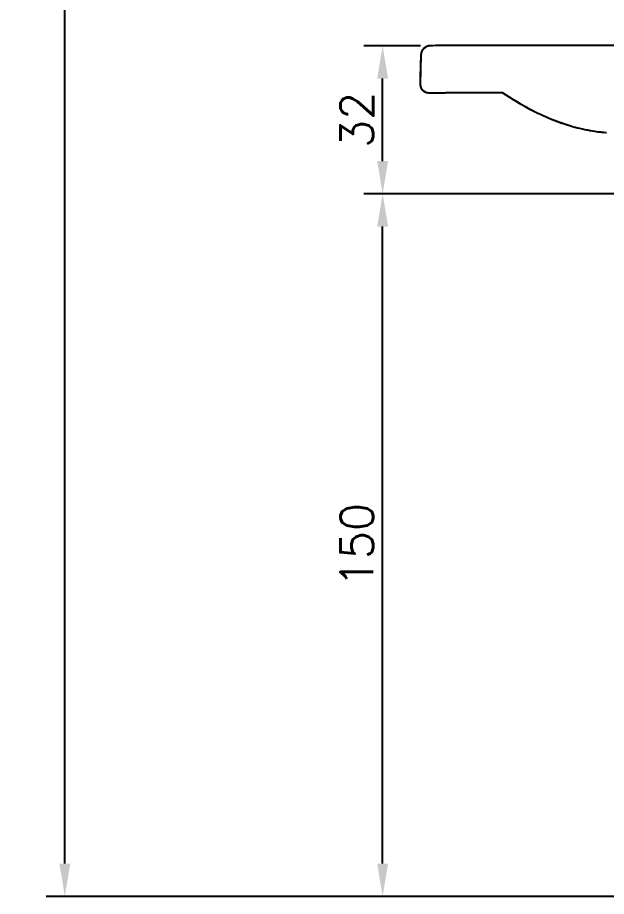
# Model space of a CAD drawing. Extents: x -5353 to -4933, y -5183 to -4589.
# Drawn here: x -5254.2 to -5191.4, y -5105.8 to -5012 of the extents above; entities that cross this region are included whole.
import ezdxf

# ---------------------------------------------------------------- set-up
doc = ezdxf.new("R2010")
doc.units = 0
doc.header["$LTSCALE"] = 7
doc.layers.get('0').update_dxf_attribs({"color": 2, "linetype": 'CONTINUOUS'})
doc.layers.get('Defpoints').update_dxf_attribs({"linetype": 'CONTINUOUS'})
doc.layers.add('DWG', color=7, linetype='CONTINUOUS')
doc.styles.add('DD', font='romans', dxfattribs={"bigfont": 'GHS.shx'})
doc.dimstyles.new('DWJ', dxfattribs={"dimscale": 0, "dimtxt": 3.5, "dimasz": 3.5, "dimexe": 2, "dimexo": 1, "dimgap": 1, "dimtad": 1, "dimdec": 4, "dimdsep": 46, "dimtxsty": 'DD', "dimcen": 3, "dimclrd": 2, "dimclre": 2, "dimclrt": 2, "dimadec": 3, "dimazin": 2, "dimtfac": 1, "dimtdec": 4, "dimtmove": 0, "dimatfit": 3, "dimfxl": 1, "dimtvp": 1, "dimtolj": 1, "dimtzin": 0, "dimlwd": -1, "dimlwe": -1, "dimarcsym": 0})

# ---------------------------------------------------------------- blocks, each defined once
blk = doc.blocks.new('*D3')
at = {"layer": 'Defpoints', "color": 0, "transparency": 16777216}
for p in [(-5215.272, -5015.023), (-5210.228, -5015.023), (-5175.054, -5030.829)]:
    blk.add_point(p, dxfattribs=at)
at = {"layer": 'DWG', "color": 2, "transparency": 16777216}
for p, q in [((-5211.228, -5015.023), (-5217.272, -5015.023)), ((-5215.272, -5027.329), (-5215.272, -5018.523)), ((-5176.054, -5030.829), (-5217.272, -5030.829))]:
    blk.add_line(p, q, dxfattribs=at)
for points in [[(-5215.855, -5018.523), (-5214.688, -5018.523), (-5215.272, -5015.023)], [(-5215.855, -5027.329), (-5214.688, -5027.329), (-5215.272, -5030.829)]]:
    blk.add_solid(points, dxfattribs=at)
at = {"layer": 'DWG', "color": 2, "transparency": 16777216, "insert": (-5218.022, -5022.926), "char_height": 3.5, "attachment_point": 5, "rotation": 90, "style": 'DD'}
blk.add_mtext('\\A1;32', dxfattribs=at)
blk = doc.blocks.new('*D4')
at = {"layer": 'Defpoints', "color": 0, "transparency": 16777216}
for p in [(-5215.272, -5030.829), (-5175.054, -5030.829), (-5131.208, -5105.829)]:
    blk.add_point(p, dxfattribs=at)
at = {"layer": 'DWG', "color": 2, "transparency": 16777216}
for p, q in [((-5176.054, -5030.829), (-5217.272, -5030.829)), ((-5215.272, -5102.329), (-5215.272, -5034.329)), ((-5132.208, -5105.829), (-5217.272, -5105.829))]:
    blk.add_line(p, q, dxfattribs=at)
for points in [[(-5215.855, -5034.329), (-5214.688, -5034.329), (-5215.272, -5030.829)], [(-5215.855, -5102.329), (-5214.688, -5102.329), (-5215.272, -5105.829)]]:
    blk.add_solid(points, dxfattribs=at)
at = {"layer": 'DWG', "color": 2, "transparency": 16777216, "insert": (-5218.022, -5068.329), "char_height": 3.5, "attachment_point": 5, "rotation": 90, "style": 'DD'}
blk.add_mtext('\\A1;150', dxfattribs=at)
blk = doc.blocks.new('*D5')
at = {"layer": 'Defpoints', "color": 0, "transparency": 16777216}
for p in [(-5249.201, -4755.579), (-5131.208, -4755.579), (-5131.208, -5105.829)]:
    blk.add_point(p, dxfattribs=at)
at = {"layer": 'DWG', "color": 2, "transparency": 16777216}
for p, q in [((-5132.208, -4755.579), (-5251.201, -4755.579)), ((-5249.201, -5102.329), (-5249.201, -4759.079)), ((-5132.208, -5105.829), (-5251.201, -5105.829))]:
    blk.add_line(p, q, dxfattribs=at)
for points in [[(-5249.784, -4759.079), (-5248.617, -4759.079), (-5249.201, -4755.579)], [(-5249.784, -5102.329), (-5248.617, -5102.329), (-5249.201, -5105.829)]]:
    blk.add_solid(points, dxfattribs=at)
at = {"layer": 'DWG', "color": 2, "transparency": 16777216, "insert": (-5251.951, -4928.885), "char_height": 3.5, "attachment_point": 5, "rotation": 90, "style": 'DD'}
blk.add_mtext('\\A1;700', dxfattribs=at)

msp = doc.modelspace()

# ---------------------------------------------------------------- linework, layer by layer
at = {"color": 7, "linetype": 'Continuous'}
for p, q in [((-5204.74313, -5014.97887), (-5207.70749, -5014.98629)), ((-5174.09613, -5014.97887), (-5204.73685, -5014.97887)), ((-5211.17721, -5015.97001), (-5211.26012, -5019.13871)), ((-5210.37023, -5020.02887), (-5208.73863, -5020.02887)), ((-5208.73893, -5020.02888), (-5208.56088, -5020.02886)), ((-5202.43244, -5020.02887), (-5208.56088, -5020.02887)), ((-5191.37682, -5024.31923), (-5191.47418, -5024.31006))]:
    msp.add_line(p, q, dxfattribs=at)
for centre, radius, start, end in [((-5210.17856, -5016.022), 1, 92.8404474, 177.0202145), ((-5208.43912, -5051.0801), 36.10122, 88.8387474, 92.8404474), ((-5149.93687, -5019.15782), 61.32325, 177.0202145, 179.9821406), ((-5210.37023, -5019.13898), 0.88989, 179.9821406, 270)]:
    msp.add_arc(centre, radius, start, end, dxfattribs=at)
for points, start_tangent, end_tangent in [([(-5210.22812, -5015.02323), (-5210.23859, -5015.0238), (-5210.24911, -5015.02449), (-5210.25966, -5015.02529), (-5210.27023, -5015.02621), (-5210.28084, -5015.02724), (-5210.29148, -5015.02839), (-5210.30215, -5015.02966), (-5210.31284, -5015.03105), (-5210.32355, -5015.03257), (-5210.33429, -5015.0342), (-5210.34504, -5015.03595), (-5210.35581, -5015.03783), (-5210.3666, -5015.03984), (-5210.3774, -5015.04197), (-5210.38821, -5015.04422), (-5210.39904, -5015.04661), (-5210.40986, -5015.04912), (-5210.4207, -5015.05176), (-5210.43154, -5015.05453), (-5210.44238, -5015.05743), (-5210.45322, -5015.06046), (-5210.46405, -5015.06362), (-5210.47488, -5015.06691), (-5210.4857, -5015.07033), (-5210.49652, -5015.07389), (-5210.50731, -5015.07758), (-5210.5181, -5015.08141), (-5210.52887, -5015.08536), (-5210.53961, -5015.08945), (-5210.55034, -5015.09368), (-5210.56104, -5015.09804), (-5210.57172, -5015.10253), (-5210.58236, -5015.10715), (-5210.59298, -5015.11191), (-5210.60356, -5015.1168), (-5210.6141, -5015.12183), (-5210.62461, -5015.12699), (-5210.63507, -5015.13228), (-5210.64549, -5015.13771), (-5210.65587, -5015.14326), (-5210.66619, -5015.14895), (-5210.67647, -5015.15477), (-5210.68669, -5015.16072), (-5210.69685, -5015.1668), (-5210.70696, -5015.173), (-5210.71701, -5015.17934), (-5210.72699, -5015.1858), (-5210.73691, -5015.19239), (-5210.74676, -5015.1991), (-5210.75653, -5015.20594), (-5210.76624, -5015.21291), (-5210.77587, -5015.21999), (-5210.78543, -5015.22719), (-5210.7949, -5015.23452), (-5210.8043, -5015.24196), (-5210.8136, -5015.24952), (-5210.82283, -5015.2572), (-5210.83196, -5015.26499), (-5210.84101, -5015.27289), (-5210.84996, -5015.2809), (-5210.85882, -5015.28903), (-5210.86758, -5015.29726), (-5210.87624, -5015.30559), (-5210.88481, -5015.31403), (-5210.89327, -5015.32257), (-5210.90163, -5015.33122), (-5210.90988, -5015.33996), (-5210.91802, -5015.3488), (-5210.92606, -5015.35773), (-5210.93398, -5015.36676), (-5210.94179, -5015.37587), (-5210.94949, -5015.38508), (-5210.95707, -5015.39437), (-5210.96454, -5015.40374), (-5210.97189, -5015.4132), (-5210.97911, -5015.42274), (-5210.98622, -5015.43235), (-5210.99321, -5015.44204), (-5211.00007, -5015.4518), (-5211.00681, -5015.46164), (-5211.01342, -5015.47154), (-5211.01991, -5015.48151), (-5211.02627, -5015.49154), (-5211.0325, -5015.50163), (-5211.0386, -5015.51178), (-5211.04458, -5015.52198), (-5211.05042, -5015.53224), (-5211.05613, -5015.54256), (-5211.06172, -5015.55292), (-5211.06717, -5015.56332), (-5211.07248, -5015.57378), (-5211.07767, -5015.58427), (-5211.08272, -5015.5948), (-5211.08764, -5015.60537), (-5211.09242, -5015.61597), (-5211.09707, -5015.62661), (-5211.10159, -5015.63727), (-5211.10598, -5015.64796), (-5211.11023, -5015.65868), (-5211.11434, -5015.66942), (-5211.11832, -5015.68017), (-5211.12217, -5015.69095), (-5211.12589, -5015.70174), (-5211.12947, -5015.71254), (-5211.13293, -5015.72336), (-5211.13625, -5015.73418), (-5211.13943, -5015.745), (-5211.14249, -5015.75584), (-5211.14541, -5015.76667), (-5211.14821, -5015.7775), (-5211.15088, -5015.78833), (-5211.15341, -5015.79915), (-5211.15582, -5015.80997), (-5211.15811, -5015.82078), (-5211.16026, -5015.83157), (-5211.16229, -5015.84235), (-5211.1642, -5015.85312), (-5211.16598, -5015.86387), (-5211.16764, -5015.8746), (-5211.16918, -5015.88531), (-5211.17059, -5015.896), (-5211.17189, -5015.90666), (-5211.17306, -5015.9173), (-5211.17412, -5015.9279), (-5211.17507, -5015.93848), (-5211.17589, -5015.94903), (-5211.17661, -5015.95954), (-5211.17721, -5015.97001)], (-0.9987714, -0.04955485), (-0.05198363, -0.99864794)), ([(-5211.17721, -5015.97001), (-5211.18719, -5016.16788), (-5211.19653, -5016.36578), (-5211.20523, -5016.56372), (-5211.21329, -5016.76169), (-5211.22071, -5016.95968), (-5211.2275, -5017.15771), (-5211.23364, -5017.35576), (-5211.23914, -5017.55382), (-5211.244, -5017.75191), (-5211.24823, -5017.95001), (-5211.25181, -5018.14811), (-5211.25475, -5018.34623), (-5211.25705, -5018.54435), (-5211.25872, -5018.74247), (-5211.25974, -5018.94059), (-5211.26012, -5019.13871)], (-0.05198363, -0.99864794), (-0.0003117, -0.99999995)), ([(-5191.89226, -5024.26859), (-5192.61136, -5024.17479), (-5194.73273, -5023.73045)], (-0.9939677, 0.10967319), (-0.96591266, 0.25886819)), ([(-5191.49642, -5024.30796), (-5191.78369, -5024.27935), (-5191.89199, -5024.26752)], (-0.99579578, 0.09160107), (-0.99471171, 0.10270641))]:
    msp.add_spline(points, degree=3, dxfattribs=dict(at, start_tangent=start_tangent, end_tangent=end_tangent))
for points, knots in [([(-5211.26012, -5019.13871), (-5211.26012, -5019.14103), (-5211.2601, -5019.1457), (-5211.26002, -5019.15273), (-5211.25988, -5019.15982), (-5211.25969, -5019.16696), (-5211.25943, -5019.17415), (-5211.25912, -5019.1814), (-5211.25874, -5019.1887), (-5211.2583, -5019.19605), (-5211.25779, -5019.20345), (-5211.25722, -5019.21091), (-5211.25658, -5019.21842), (-5211.25587, -5019.22598), (-5211.25509, -5019.2336), (-5211.25423, -5019.24126), (-5211.25331, -5019.24898), (-5211.2523, -5019.25675), (-5211.25123, -5019.26456), (-5211.25007, -5019.27243), (-5211.24883, -5019.28035), (-5211.24751, -5019.28831), (-5211.24611, -5019.29632), (-5211.24462, -5019.30438), (-5211.24305, -5019.31249), (-5211.24139, -5019.32065), (-5211.23964, -5019.32885), (-5211.2378, -5019.33709), (-5211.23587, -5019.34538), (-5211.23384, -5019.35371), (-5211.23171, -5019.36208), (-5211.22949, -5019.3705), (-5211.22717, -5019.37895), (-5211.22474, -5019.38745), (-5211.22222, -5019.39598), (-5211.21958, -5019.40455), (-5211.21685, -5019.41316), (-5211.214, -5019.4218), (-5211.21104, -5019.43047), (-5211.20797, -5019.43918), (-5211.20479, -5019.44791), (-5211.2015, -5019.45668), (-5211.19808, -5019.46547), (-5211.19455, -5019.47429), (-5211.1909, -5019.48313), (-5211.18712, -5019.49199), (-5211.18323, -5019.50088), (-5211.17921, -5019.50978), (-5211.17506, -5019.5187), (-5211.17078, -5019.52764), (-5211.16637, -5019.53659), (-5211.16183, -5019.54555), (-5211.15716, -5019.55452), (-5211.15236, -5019.5635), (-5211.14742, -5019.57248), (-5211.14234, -5019.58146), (-5211.13712, -5019.59045), (-5211.13176, -5019.59943), (-5211.12626, -5019.6084), (-5211.12062, -5019.61737), (-5211.11484, -5019.62632), (-5211.10891, -5019.63527), (-5211.10283, -5019.6442), (-5211.0966, -5019.6531), (-5211.09023, -5019.66199), (-5211.08371, -5019.67085), (-5211.07704, -5019.67969), (-5211.07022, -5019.68849), (-5211.06324, -5019.69726), (-5211.05612, -5019.706), (-5211.04884, -5019.71469), (-5211.0414, -5019.72334), (-5211.03382, -5019.73194), (-5211.02607, -5019.74049), (-5211.01818, -5019.74899), (-5211.01013, -5019.75743), (-5211.00192, -5019.76581), (-5210.99356, -5019.77413), (-5210.98504, -5019.78238), (-5210.97637, -5019.79055), (-5210.96754, -5019.79865), (-5210.95856, -5019.80668), (-5210.94943, -5019.81461), (-5210.94014, -5019.82247), (-5210.9307, -5019.83023), (-5210.92111, -5019.8379), (-5210.91137, -5019.84547), (-5210.90148, -5019.85294), (-5210.89144, -5019.8603), (-5210.88125, -5019.86755), (-5210.87092, -5019.87469), (-5210.86044, -5019.88171), (-5210.84982, -5019.88862), (-5210.83906, -5019.89539), (-5210.82816, -5019.90204), (-5210.81712, -5019.90856), (-5210.80595, -5019.91494), (-5210.79464, -5019.92118), (-5210.7832, -5019.92728), (-5210.77164, -5019.93323), (-5210.75995, -5019.93903), (-5210.74814, -5019.94468), (-5210.7362, -5019.95017), (-5210.72415, -5019.9555), (-5210.71199, -5019.96067), (-5210.69972, -5019.96566), (-5210.68733, -5019.97049), (-5210.67485, -5019.97515), (-5210.66226, -5019.97962), (-5210.64958, -5019.98392), (-5210.63681, -5019.98804), (-5210.62394, -5019.99197), (-5210.61099, -5019.99572), (-5210.59796, -5019.99927), (-5210.58486, -5020.00264), (-5210.57167, -5020.00581), (-5210.55843, -5020.00878), (-5210.54511, -5020.01155), (-5210.53174, -5020.01413), (-5210.51831, -5020.0165), (-5210.50483, -5020.01867), (-5210.49131, -5020.02063), (-5210.47774, -5020.02239), (-5210.46414, -5020.02394), (-5210.4505, -5020.02528), (-5210.43684, -5020.02641), (-5210.42315, -5020.02733), (-5210.40945, -5020.02804), (-5210.39574, -5020.02854), (-5210.38266, -5020.02882), (-5210.37416, -5020.02887), (-5210.37023, -5020.02887)], [0, 0, 0, 0, 0.01395709, 0.0280222, 0.04219616, 0.05647978, 0.07087387, 0.08537924, 0.0999967, 0.11472705, 0.1295711, 0.14452965, 0.15960348, 0.17479341, 0.1901002, 0.20552464, 0.2210675, 0.23672956, 0.25251158, 0.26841432, 0.28443852, 0.30058492, 0.31685425, 0.33324724, 0.3497646, 0.36640702, 0.3831752, 0.40006982, 0.41709155, 0.43424102, 0.45151889, 0.46892578, 0.48646229, 0.50412902, 0.52192655, 0.53985543, 0.5579162, 0.57610938, 0.59443547, 0.61289496, 0.63148829, 0.65021592, 0.66907824, 0.68807564, 0.7072085, 0.72647714, 0.74588187, 0.76542297, 0.78510071, 0.80491529, 0.82486692, 0.84495574, 0.8651819, 0.88554548, 0.90604654, 0.9266851, 0.94746115, 0.96837465, 0.98942549, 1.01061355, 1.03193866, 1.05340062, 1.07499915, 1.09673397, 1.11860474, 1.14061106, 1.16275251, 1.1850286, 1.2074388, 1.22998254, 1.25265919, 1.27546807, 1.29840845, 1.32147955, 1.34468054, 1.36801052, 1.39146856, 1.41505365, 1.43876476, 1.46260075, 1.48656048, 1.51064272, 1.53484619, 1.55916956, 1.58361142, 1.60817032, 1.63284476, 1.65763316, 1.6825339, 1.70754527, 1.73266555, 1.75789292, 1.78322551, 1.80866141, 1.83419864, 1.85983515, 1.88556885, 1.9113976, 1.93731918, 1.96333134, 1.98943175, 2.01561804, 2.0418878, 2.06823854, 2.09466773, 2.12117282, 2.14775116, 2.17440009, 2.20111689, 2.2278988, 2.25474301, 2.28164668, 2.30860692, 2.33562081, 2.36268539, 2.38979766, 2.4169546, 2.44415314, 2.4713902, 2.49866267, 2.5259674, 2.55330124, 2.58066101, 2.60804349, 2.63544549, 2.66286376, 2.69029507, 2.71773616, 2.74518378, 2.77263466, 2.79620914, 2.79620914, 2.79620914, 2.79620914]), ([(-5191.89226, -5024.26859), (-5192.01569, -5024.25497), (-5192.95812, -5024.14129), (-5195.4971, -5023.63223), (-5198.96303, -5022.23949), (-5201.42947, -5020.73879), (-5202.45498, -5020.02887)], [0, 0, 0, 0, 0.74510986, 5.69540133, 15.4899412, 22.96694011, 22.96694011, 22.96694011, 22.96694011]), ([(-5194.73273, -5023.73045), (-5195.74579, -5023.45895), (-5197.72661, -5022.75758), (-5200.28428, -5021.44931), (-5201.8178, -5020.46951), (-5202.45465, -5020.02887)], [0, 0, 0, 0, 6.29281871, 12.55475697, 17.19924707, 17.19924707, 17.19924707, 17.19924707])]:
    msp.add_open_spline(points, degree=3, knots=knots, dxfattribs=at)

# ---------------------------------------------------------------- dimensions: what is measured, and where the dimension line sits
at = {"layer": 'DWG'}
dim = msp.add_linear_dim(base=(-5249.20064, -4755.57887), p1=(-5131.2079, -5105.82887), p2=(-5131.2079, -4755.57887), angle=90, text='700', dimstyle='DWJ', override={"dimscale": 1}, dxfattribs=at)
dim.commit()
dim.dimension.update_dxf_attribs({"geometry": '*D5', "text_midpoint": (-5249.20064, -4928.88465), "dimtype": 128})
for base, p1, p2, text, picture, middle in [((-5215.27158, -5015.02323), (-5175.05437, -5030.82887), (-5210.22812, -5015.02323), '32', '*D3', (-5218.02158, -5022.92605)), ((-5215.27158, -5030.82887), (-5131.2079, -5105.82887), (-5175.05437, -5030.82887), '150', '*D4', (-5218.02158, -5068.32887))]:
    dim = msp.add_linear_dim(base=base, p1=p1, p2=p2, angle=90, text=text, dimstyle='DWJ', override={"dimscale": 1}, dxfattribs=at)
    dim.commit()
    dim.dimension.update_dxf_attribs({"geometry": picture, "text_midpoint": middle})

doc.saveas('drawing.dxf')
